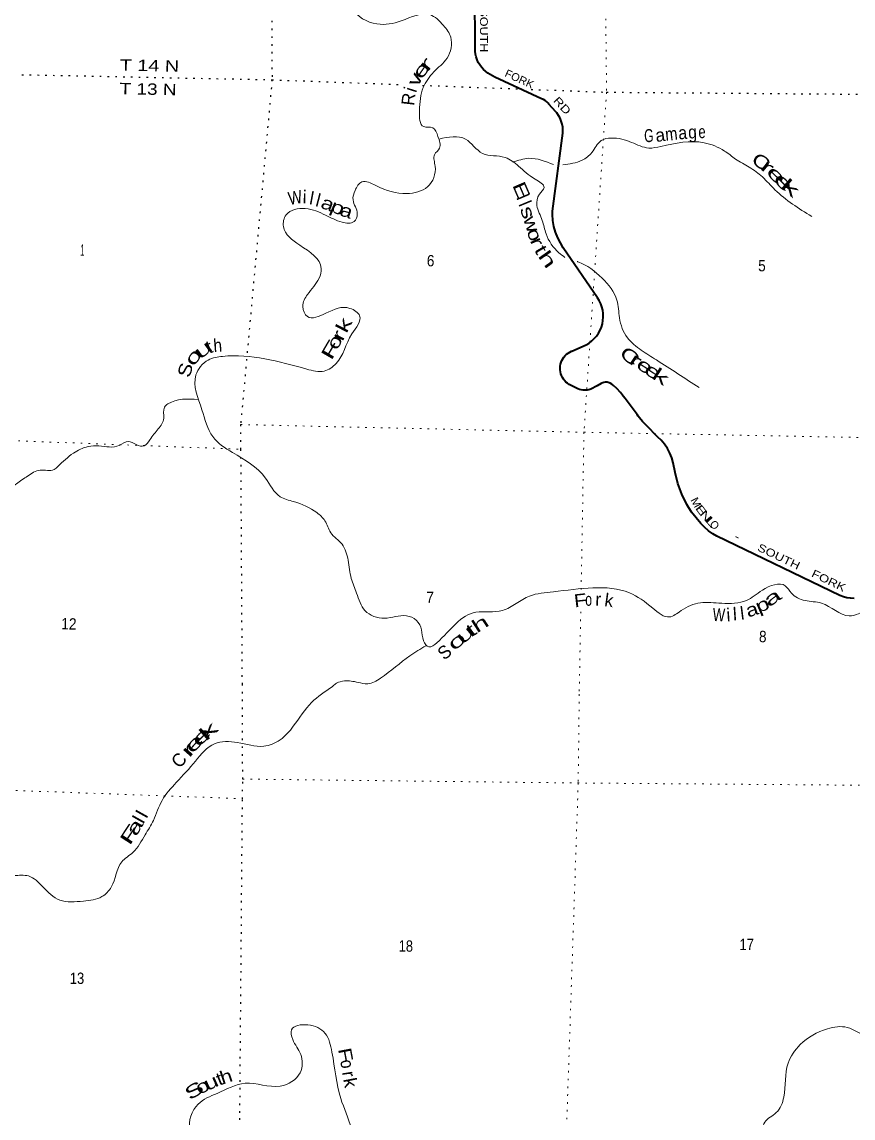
# Model space of a CAD drawing. Header units: feet. Extents: x -757852 to -501257, y -360805 to -170898.
# Drawn here: x -693053 to -680254, y -316927 to -300043 of the extents above; entities that cross this region are included whole.
import ezdxf
from ezdxf.enums import TextEntityAlignment as Align

# ---------------------------------------------------------------- set-up
doc = ezdxf.new("R2010")
doc.units = ezdxf.units.FT
doc.header["$LTSCALE"] = 80
doc.linetypes.add('DOTTED', pattern=[1.5, 0.3, -1.2])
for name, color, linetype, lineweight in [('26', 7, 'Continuous', 40), ('27', 7, 'Continuous', 13), ('39', 7, 'Continuous', 13), ('41', 7, 'Continuous', 13), ('6', 7, 'DOTTED', 25), ('7', 7, 'DOTTED', 13)]:
    doc.layers.add(name, color=color, linetype=linetype, lineweight=lineweight)

msp = doc.modelspace()

# ---------------------------------------------------------------- linework, layer by layer
at = {"layer": '26'}
for points in [[(-684205.2, -304881.93), (-684175.36, -304838.65), (-684150.21, -304792.49), (-684130.02, -304743.95), (-684115.01, -304693.57), (-684105.35, -304641.89), (-684101.15, -304589.49), (-684102.45, -304536.93), (-684109.23, -304484.8), (-684121.43, -304433.67), (-684138.9, -304384.09), (-684161.46, -304336.6), (-684187.09, -304294.34), (-684715.65, -303524.3), (-684801.71, -303371.46), (-684836.58, -303284.25), (-684862.13, -303193.88), (-684878.11, -303101.33), (-684884.32, -303007.62), (-684883.6, -302957.35), (-684722.88, -301759.35), (-684721.48, -301711.67), (-684725.08, -301664.1), (-684733.62, -301617.17), (-684747.03, -301571.39), (-684765.14, -301527.27), (-684787.77, -301485.28), (-684814.66, -301445.88), (-684830.43, -301426.34), (-684936.59, -301309.91), (-684948.09, -301296.87), (-684970.61, -301275.19), (-684995.26, -301255.99), (-685021.79, -301239.47), (-685049.9, -301225.82), (-685768.97, -300895.56), (-685875.96, -300830.46), (-685912.43, -300804.19), (-685945.95, -300774.25), (-685976.16, -300740.97), (-686002.72, -300704.72), (-686025.35, -300665.89), (-686043.8, -300624.91), (-686057.86, -300582.22), (-686067.39, -300538.29), (-686072.27, -300493.62), (-686072.45, -300448.67), (-686072.02, -300441.16), (-686081.51, -298732.88)], [(-680234.36, -308924.28), (-680291.55, -308921.26), (-680348.1, -308912.28), (-680403.41, -308897.45), (-680456.86, -308876.91), (-682352.42, -307964.41), (-682415.64, -307928.69), (-682482.39, -307881.72), (-682543.86, -307828.04), (-682599.38, -307768.22), (-682741.54, -307595.31), (-682812.82, -307477.97), (-682890, -307319.32), (-682950.17, -307153.48), (-682992.68, -306982.26), (-683024.58, -306834.59), (-683046.16, -306758.18), (-683075.61, -306684.44), (-683112.6, -306614.19), (-683156.74, -306548.18), (-683207.53, -306487.16), (-683258.19, -306437.3), (-683442.2, -306253.51), (-683497.25, -306198.68), (-683544.33, -306140.78), (-683562.37, -306115.45), (-683580.7, -306090.78), (-683765.86, -305841.55), (-683792.35, -305805.89), (-683803.01, -305791.55), (-683833.49, -305750.56), (-683889.18, -305690.07), (-683943.79, -305641.98), (-683968.75, -305622.01), (-683993.79, -305607.56), (-683994.61, -305607.14), (-684009.74, -305601.2), (-684025.42, -305596.89), (-684041.46, -305594.23), (-684057.69, -305593.27), (-684073.93, -305594.01), (-684090, -305596.44), (-684105.74, -305600.54), (-684120.95, -305606.26), (-684135.49, -305613.54), (-684192.64, -305649.19), (-684292.13, -305700.23), (-684293.46, -305700.69), (-684321.73, -305708.87), (-684350.7, -305714.04), (-684380.05, -305716.16), (-684409.46, -305715.2), (-684438.61, -305711.18), (-684467.18, -305704.12), (-684494.86, -305694.12), (-684627.01, -305626.11), (-684651.82, -305609.16), (-684674.72, -305589.71), (-684695.45, -305567.97), (-684713.81, -305544.18), (-684729.58, -305518.61), (-684742.58, -305491.52), (-684752.69, -305463.23), (-684759.78, -305434.03), (-684763.78, -305404.26), (-684764.65, -305374.23), (-684762.37, -305344.27), (-684756.98, -305314.71), (-684748.52, -305285.88), (-684737.1, -305258.09), (-684722.83, -305231.65), (-684705.88, -305206.85), (-684686.43, -305183.95), (-684664.69, -305163.21), (-684640.91, -305144.85), (-684615.33, -305129.09), (-684588.25, -305116.08), (-684584.35, -305114.49), (-684364.21, -305017.33), (-684319.35, -304989.93), (-684277.59, -304957.99), (-684239.4, -304921.86), (-684205.2, -304881.93)]]:
    msp.add_lwpolyline(points, dxfattribs=at)
at = {"layer": '39'}
for points in [[(-687855.64, -299087.81), (-688005.58, -299557.55), (-687964.95, -299834.14), (-687585.61, -300073.74), (-687210.4, -300025.69), (-686769.6, -299931.17), (-686561.11, -300097.74), (-686449.53, -300279.75), (-686506.64, -300601.92), (-686711.46, -300813.48), (-686872.87, -301054.39), (-686931.08, -301416.74), (-686865.3, -301655.82), (-686727.09, -301673.67), (-686646.38, -301808.59), (-686623.13, -301986.17), (-686698.31, -302088.68), (-686689.12, -302265.88), (-686804.31, -302580.43), (-687126.88, -302688.24), (-687603.84, -302562.59), (-687817.38, -302506.48), (-687923.52, -302638.3), (-687953.72, -302786.27), (-687889.28, -303001.18), (-687938.74, -303118.46), (-688123.92, -303127.47), (-688376.25, -303020.03), (-688689.05, -302918.98), (-688985.18, -303015.44), (-689026.31, -303195.29), (-688772.93, -303483.73), (-688443.1, -303842.62), (-688477.38, -303992.49), (-688655.07, -304240.99), (-688726.5, -304426.04), (-688656.44, -304582.79), (-688373.58, -304530.2), (-688001.67, -304455.92), (-687852.06, -304570.6), (-687970.22, -304846.87), (-688213.98, -305304.69), (-688398.07, -305420.31), (-688666.61, -305390.84), (-689961.75, -305194.56), (-690184.41, -305250.81), (-690373.66, -305480.89), (-690281.86, -306016.26), (-690114.37, -306431.04), (-689809.56, -306676.65), (-689301.74, -307068.56), (-689078.49, -307356.18), (-688869.52, -307432.27), (-688512.35, -307600.89), (-688387.17, -307726.97), (-688297.74, -307910.38), (-688123.73, -308088.07), (-688030.05, -308335.95), (-687981.44, -308614.76), (-687899.25, -308842.22), (-687769.96, -309111.18), (-687469.65, -309227.97), (-687132.94, -309190.93), (-686976.09, -309261.58), (-686899.67, -309406.43), (-686868.11, -309574.19), (-686784.33, -309670.99), (-686666.01, -309607.87), (-686062.05, -309135.76), (-685653.26, -309108.74), (-685441.21, -308999.92), (-685235.08, -308886.92), (-684869.42, -308820.51), (-683697.97, -308836.46), (-683336.65, -309073.56), (-683081.08, -309209.24), (-682903.51, -309111.55), (-682604.71, -308991.03), (-682277.25, -308997.97), (-681896.13, -308954.1), (-681650.57, -308795.94), (-681296.96, -308729.2), (-681203.54, -308840.33), (-680993.67, -308956.67), (-680741.47, -308995.73), (-680312.7, -309192.45), (-680034.04, -309073.39), (-679780.61, -308921.47), (-679585.09, -308975.08), (-679487, -309209), (-679260.23, -309295.63), (-679047.55, -309528.67), (-679084.42, -309772.97), (-679192.2, -310037.46), (-679169.79, -310172.79), (-679036.99, -310240.77), (-678751.69, -310318.95)], [(-686634.03, -301846.99), (-686221.33, -301848.36), (-685960.05, -302068.65), (-685611.99, -302130.45), (-685404.63, -302264.81), (-685148.88, -302466.85), (-685011.65, -302593.26), (-685084.88, -302697.83), (-685121.77, -302869.75), (-685039.69, -303101.22), (-684981, -303305.91), (-684785.01, -303597.99), (-684690.84, -303671.23)], [(-684724.09, -302244.15), (-684427.26, -302174.91), (-684275.19, -302054.4), (-684133.47, -301871.28), (-683975.58, -301831.36), (-683663.84, -301898.2), (-683400.92, -301985.82), (-683213.29, -301960.79), (-682546.4, -301904.62), (-682234.31, -302031.79), (-682062.83, -302155.12), (-681853.23, -302281.5), (-681650.33, -302431.82), (-681456.73, -302628.14), (-680891.16, -303039.73)], [(-685493.76, -302203.97), (-685246.54, -302144.47), (-684867.24, -302242)], [(-684503.29, -303733.11), (-684490.36, -303737.57), (-684119.43, -303991.02), (-683889.53, -304329.09), (-683850.8, -304601.6), (-683728.59, -304908.57), (-683514.74, -305099.41), (-683281.7, -305250.56), (-682622.06, -305676.79)], [(-690337.3, -305858.73), (-690804.05, -305927.58), (-690857.71, -305978.39), (-690868.44, -306149.02), (-690953.32, -306311.58), (-691084.61, -306480.92), (-691171.57, -306573.05), (-691291.65, -306553.68), (-691412.9, -306504.11), (-691553.32, -306566.63), (-691867.1, -306574.13), (-692034.2, -306583.64), (-692260.14, -306686.04), (-692498.94, -306890.64), (-692558.57, -306939.28), (-692771.87, -306947.53), (-692965.34, -307038.75), (-693137.44, -307156.7), (-693202.61, -307212.57), (-693223.96, -307232.52), (-693246.23, -307246.71)], [(-686831.59, -309652.12), (-687077.5, -309805.74), (-687529.23, -310151.3), (-687728.56, -310236.34), (-687876.75, -310216.2), (-688087.21, -310194.35), (-688208.78, -310229.24), (-688259.5, -310267.42), (-688268.72, -310276.89), (-688275.74, -310284.79)], [(-688275.74, -310284.79), (-688591.43, -310525.28), (-688874.07, -310892.81), (-689077.47, -311101.84), (-689329.69, -311198.77), (-689736, -311142.17), (-690088.36, -311161.64), (-690379.97, -311428.33), (-690675.55, -311759.26), (-690895.05, -312034.18), (-691027.1, -312341.92), (-691156.57, -312565.27), (-691345.82, -312837.08), (-691515.05, -312980.78), (-691677.75, -313370.05), (-691820.94, -313516.55), (-692106.44, -313584.31), (-692471.81, -313569.19), (-692730.85, -313364.21), (-692952.91, -313198.57), (-693175.82, -313191.8), (-693311.95, -313173.58), (-693423.29, -313099.4)], [(-693585.47, -318496.35), (-693265.18, -318462.76), (-692944.66, -318629.38), (-692931.45, -318919.41), (-692920.29, -319014.28), (-692736.08, -319168.72), (-692619.43, -319035.49), (-692502.84, -318904.27), (-692165.58, -318918.54), (-691273.06, -319048.23), (-691151.87, -318963.42), (-691194.71, -318656.39), (-691173.97, -318373.43), (-691030.5, -318283.26), (-690754.23, -318319.81), (-690208.8, -318362.52), (-689931.45, -318298.54), (-689815.8, -318066.73), (-689764.44, -317768.6), (-689875.06, -317574.17), (-690262.75, -317369.3), (-690463.83, -317109.77), (-690341.11, -316713.25), (-690048.57, -316547.15), (-689615.65, -316391.35), (-689074.23, -316433.94), (-688768.41, -316228.02), (-688759.78, -315946.7), (-688883.35, -315715.67), (-688900.94, -315568.31), (-688649.33, -315491.48), (-688383.99, -315622.23), (-688278.28, -315911.05), (-688143.4, -316625.14), (-687982.68, -317086.59), (-687903.57, -317390.69), (-687627.94, -317644.45), (-687216.83, -317741.41), (-686135.89, -317822.52), (-685815.52, -317600.95), (-685667.34, -317291.69), (-685487.37, -317256.93), (-685356.3, -317439.92), (-685026.41, -317759.68), (-684749.18, -317830.45), (-684368.16, -317663.02), (-684049.3, -317556.05), (-683921.72, -317656.47), (-683650.58, -317729.07), (-683457.89, -317672.57), (-683358.61, -317450.32), (-683178.15, -317399.49), (-682846.98, -317415.58), (-682507.09, -317540.55), (-682307.14, -317444.05), (-681953.08, -317434.69), (-681702.04, -317245.21), (-681613.76, -316988.43), (-681436.43, -316842.97), (-681320.59, -316605.13), (-681254.29, -316082.19), (-681068.63, -315796.19), (-680647.05, -315551.55), (-680344.89, -315530.56), (-680003.36, -315667.64), (-679712.98, -315571.88), (-679681.77, -315275.15), (-679740.3, -314627.74), (-679563.07, -314419.92), (-679150.1, -314259.5), (-678853.94, -314171.95), (-678828.58, -314066.12), (-678801.44, -313902.02), (-678592.75, -313717.28), (-678584.02, -313498.31), (-678695.58, -312744.7), (-678904.08, -312006.25), (-678916.77, -311633.77), (-678772.72, -311459.14), (-678664.32, -311267.33), (-678597.6, -311058.17), (-678542.65, -310774.23), (-678547.79, -310574.74)]]:
    msp.add_spline(points, degree=3, dxfattribs=at)
at = {"layer": '6'}
msp.add_line((-686883.91, -301020.4), (-685325.51, -301078.22), dxfattribs=at)
for points in [[(-689188.3, -294646.68), (-689224.25, -295705.75), (-689201.29, -300934.41), (-689685.14, -306245.72), (-689685.55, -306625.75), (-689663.47, -310242.55)], [(-693054, -300856.05), (-689201.29, -300934.41), (-687215.57, -301008.09)], [(-685210.53, -301082.49), (-684050.63, -301125.53), (-678954.13, -301166.38), (-677464.15, -301219.97), (-674176.29, -301319.15), (-671589.11, -301391.84)], [(-689663.47, -310242.55), (-689658.17, -311749.95), (-689662.54, -312023.35), (-689702.52, -316929.75), (-689714.08, -317241.16), (-689778.93, -322237.31), (-689790.71, -322490.38), (-689953.88, -327743.01), (-690027.18, -333014.46)]]:
    msp.add_lwpolyline(points, dxfattribs=at)
at = {"layer": '7'}
for p, q in [((-693227, -306492.05), (-689685.55, -306625.75)), ((-684447.74, -309127.92), (-684470.67, -310397.26)), ((-693386.26, -311873.34), (-689662.04, -312007.28))]:
    msp.add_line(p, q, dxfattribs=at)
for points in [[(-684008.44, -290711.05), (-684100.9, -295793.58), (-684050.63, -301125.53), (-684397.8, -306364.17), (-684441.82, -308800.67)], [(-689685.14, -306245.72), (-684397.8, -306364.17), (-679206.38, -306461.9), (-673801.7, -306625.79), (-673187.07, -306642.6)], [(-684470.67, -310397.26), (-684486.68, -311764.25), (-684667.67, -317139.03), (-684673.93, -317375.9)], [(-689652.79, -311705.86), (-684496.78, -311765.95), (-679205.54, -311808.03), (-679002.28, -311800.12)]]:
    msp.add_lwpolyline(points, dxfattribs=at)

# ---------------------------------------------------------------- texts
at = {"layer": '27'}
for s, rotation, width, p in [('MENLO  -  SOUTH', 270.318, 1.2, (-686005.73, -298873.7)), ('FORK', 335.331, 1.05, (-685629.42, -300877.12)), ('RD', 312.358, 1.3, (-684878.85, -301261.93)), ('M', 297.564, 1.15, (-682760.58, -307405.01)), ('E', 307.418, 1.55, (-682691.37, -307535.7)), ('N', 310.268, 1.5, (-682623.11, -307625.99)), ('L', 310.782, 1.9, (-682540.54, -307720.69)), ('-', 334.294, 1.4, (-682095.88, -308007.67)), ('SOUTH    FORK', 334.294, 1.25, (-681739.41, -308179.8))]:
    msp.add_text(s, height=120, rotation=rotation, dxfattribs=dict(at, width=width)).set_placement(p)
msp.add_text('O', height=120, rotation=314.652, dxfattribs=at).set_placement((-682473.46, -307789.42))
at = {"layer": '41'}
for s, rotation, width, p in [('e', 54.857, 1.65, (-686898.5, -300943.48)), ('r', 50.433, 2, (-686813.01, -300827.64)), ('v', 63.456, 1.45, (-686955.75, -301057.57)), ('G', 1.125, 0.7, (-683468.93, -301895.78)), ('m', 6.409, 0.85, (-683136.55, -301876.68)), ('a', 4.501, 0.9, (-682937.37, -301854.31)), ('g', 3.214, 0.9, (-682787.86, -301842.58)), ('e', 0.566, 0.75, (-682634.92, -301833.99)), ('C', 326.328, 1.4, (-681837.06, -302205.5)), ('r', 322.169, 1.95, (-681700.66, -302299.16)), ('e', 315.485, 2, (-681608.51, -302369.11)), ('E', 293.486, 1.45, (-685505.44, -302557.32)), ('e', 314.28, 2, (-681496.44, -302475.5)), ('k', 320.113, 2.05, (-681388.37, -302585.97)), ('W', 10.278, 0.85, (-688933.06, -302865.18)), ('a', 339.196, 1.3, (-688467.76, -302900.43)), ('p', 336.938, 1.4, (-688323.51, -302951.73)), ('a', 341.602, 1.25, (-688173.14, -303018.83)), ('s', 289.627, 1.4, (-685387.47, -302920.8)), ('w', 288.331, 1.25, (-685337.07, -303074.39)), ('o', 291.995, 1.25, (-685285.54, -303269.69)), ('r', 292.653, 1.4, (-685233.5, -303409.12)), ('t', 300.238, 1.4, (-685170.24, -303554.74)), ('h', 305.129, 1.75, (-685115.1, -303649.4)), ('k', 62.499, 1.6, (-688056.7, -304852.75)), ('h', 4.58, 0.9, (-690097.12, -305128.61)), ('o', 62.347, 1.4, (-688201.44, -305111.65)), ('r', 64.112, 1.5, (-688116.7, -304974.34)), ('u', 35.93, 1.85, (-690317.96, -305249.63)), ('t', 21.16, 1.1, (-690173.69, -305155.94)), ('F', 59.615, 1.8, (-688290.5, -305270.18)), ('C', 321.125, 1.55, (-683868.78, -305175.39)), ('o', 54.865, 1.65, (-690407.38, -305362.09)), ('r', 326.043, 1.8, (-683723.09, -305289.32)), ('S', 74.011, 1.2, (-690471.49, -305535.24)), ('e', 327.033, 1.6, (-683611.15, -305359.9)), ('e', 327.087, 1.6, (-683490.31, -305443.2)), ('k', 327.116, 1.8, (-683371.44, -305522.3)), ('F', 6.323, 1.2, (-684540.6, -309061.95)), ('o', 0.279, 0.7, (-684378.23, -309037.82)), ('p', 23.074, 1.4, (-681709.12, -309153.12)), ('a', 34.755, 1.75, (-681548.58, -309064.96)), ('W', 356.794, 0.75, (-682419.97, -309270.15)), ('a', 18.251, 1.25, (-681869.32, -309218.58)), ('h', 32.729, 1.65, (-686046.36, -309463.34)), ('u', 38.34, 1.9, (-686278.02, -309641.35)), ('t', 35.934, 1.6, (-686127.7, -309525.94)), ('o', 39.699, 1.8, (-686399.76, -309741.44))]:
    msp.add_text(s, height=200, rotation=rotation, dxfattribs=dict(at, width=width)).set_placement(p)
for s, rotation, p in [('R', 83.44, (-687013.34, -301339.85)), ('i', 72.448, (-686982.94, -301143.25)), ('a', 7.535, (-683285.25, -301894.26)), ('i', 358.729, (-688731.56, -302838.52)), ('l', 349.533, (-688636.43, -302850.46)), ('l', 345.493, (-688543.03, -302878.55)), ('l', 293.009, (-685442.74, -302750.48)), ('l', 292.431, (-685409.62, -302849.85)), ('r', 358.382, (-684225.77, -309035.19)), ('k', 352.224, (-684090.61, -309041.07)), ('i', 3.867, (-682197.36, -309277.01)), ('l', 3.867, (-682097.15, -309264.8)), ('l', 7.403, (-681978.27, -309253.57)), ('S', 39.644, (-686550.15, -309883.83))]:
    msp.add_text(s, height=200, rotation=rotation, dxfattribs=at).set_placement(p)
for s, rotation, width, p in [('e', 45.069, 2.05, (-690222.56, -311118.33)), ('k', 41.304, 2.1, (-690116.97, -311040.73)), ('r', 47.863, 2.15, (-690416.94, -311320.15)), ('e', 48.411, 1.9, (-690330.27, -311221.68)), ('l', 60.917, 1.2, (-691117.13, -312292.54)), ('l', 60.693, 1.2, (-691168.13, -312376.52)), ('F', 56.503, 1.9, (-691311.1, -312614.7)), ('a', 59.11, 1.6, (-691233.96, -312497.3)), ('F', 280.679, 1.3, (-688165.57, -315969.11)), ('o', 278.926, 0.9, (-688141.43, -316108.19)), ('h', 18.463, 1.25, (-689877.6, -316382.41)), ('S', 32.866, 1.6, (-690347.63, -316584.16)), ('o', 25.528, 1.35, (-690231.97, -316527.02)), ('u', 24.438, 1.45, (-690101.26, -316467.35)), ('t', 21.973, 1.15, (-689974.51, -316415.55)), ('k', 280.795, 1.1, (-688092.85, -316399.18))]:
    msp.add_text(s, height=200, rotation=rotation, dxfattribs=dict(at, width=width)).set_placement(p, align=Align.CENTER)
for s, rotation, p in [('C', 47.863, (-690561.64, -311480.08)), ('r', 278.926, (-688115.97, -316264.05))]:
    msp.add_text(s, height=200, rotation=rotation, dxfattribs=at).set_placement(p, align=Align.CENTER)
at = {"layer": '6'}
for s, width, p in [('T 14 N', 1.3, (-691546.44, -300793.13)), ('T 13 N', 1.25, (-691550.32, -301156.03))]:
    msp.add_text(s, height=175, rotation=358.835, dxfattribs=dict(at, width=width)).set_placement(p)
at = {"layer": '7'}
for s, width, p in [('1', 0.45, (-692155.47, -303644.79)), ('6', 0.9, (-686819.96, -303806.58)), ('5', 0.9, (-681717.22, -303883.26)), ('7', 0.9, (-686829.23, -308992.95)), ('12', 0.9, (-692448.84, -309398.4)), ('8', 0.9, (-681705.2, -309595.73))]:
    msp.add_text(s, height=175, rotation=358.434, dxfattribs=dict(at, width=width)).set_placement(p)
at = {"layer": '7', "width": 0.85}
for s, p in [('18', (-687251.47, -314364.49)), ('17', (-682002.77, -314340.36)), ('13', (-692315.13, -314861.21))]:
    msp.add_text(s, height=175, dxfattribs=at).set_placement(p)

doc.saveas('drawing.dxf')
